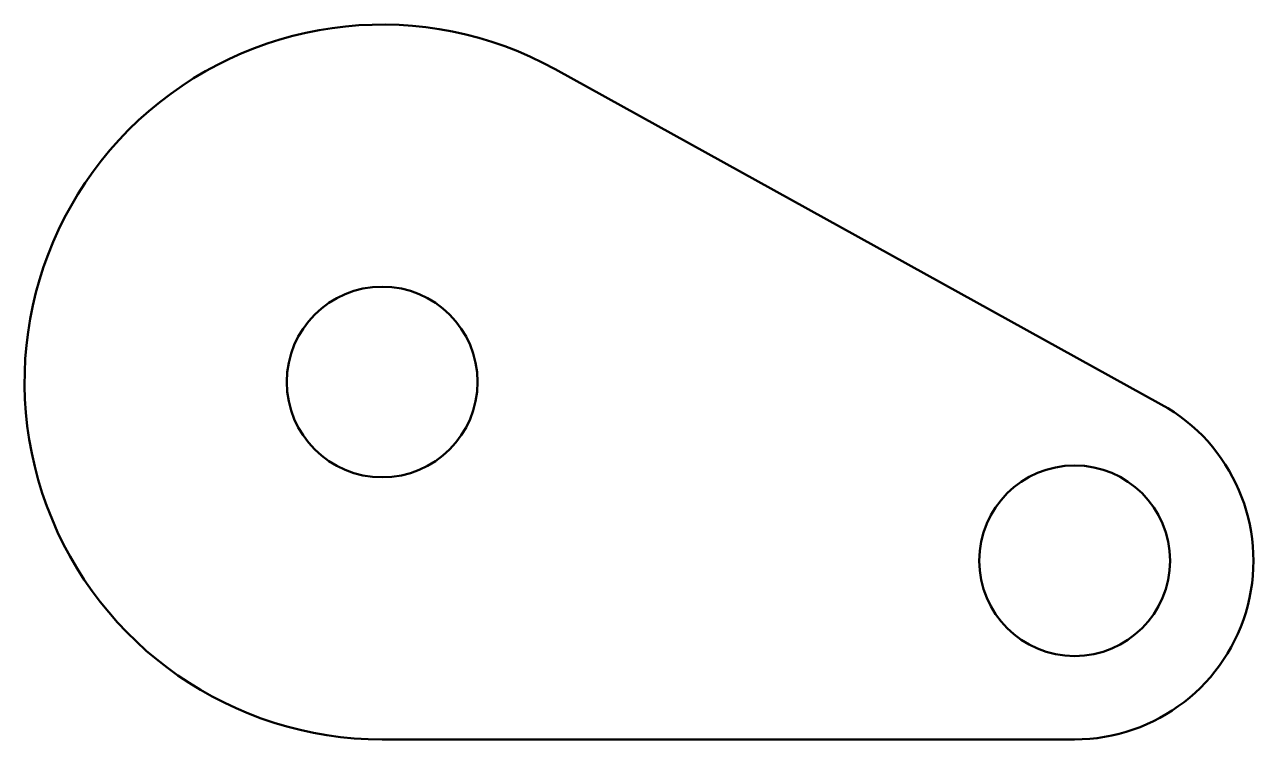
# Model space of a CAD drawing. Header units: inches. Extents: x -0.75 to 1.83, y 0 to 1.5.
import ezdxf

# ---------------------------------------------------------------- set-up
doc = ezdxf.new("R2010")
doc.units = ezdxf.units.IN
doc.header["$MEASUREMENT"] = 0
doc.layers.add('IV_EXTERIOR_PROFILES', color=7, linetype='Continuous', lineweight=50)
doc.layers.add('IV_INTERIOR_PROFILES', color=7, linetype='Continuous', lineweight=50)

msp = doc.modelspace()

# ---------------------------------------------------------------- linework, layer by layer
at = {"layer": 'IV_EXTERIOR_PROFILES'}
for p, q in [((0.3631, 1.4062), (1.6339, 0.7031)), ((1.4524, 0), (0, 0))]:
    msp.add_line(p, q, dxfattribs=at)
for centre, radius, start, end in [((0, 0.75), 0.75, 61.045, 270), ((1.4524, 0.375), 0.375, 270, 61.045)]:
    msp.add_arc(centre, radius, start, end, dxfattribs=at)
at = {"layer": 'IV_INTERIOR_PROFILES'}
for centre in [(0, 0.75), (1.4524, 0.375)]:
    msp.add_circle(centre, 0.2, dxfattribs=at)

doc.saveas('drawing.dxf')
